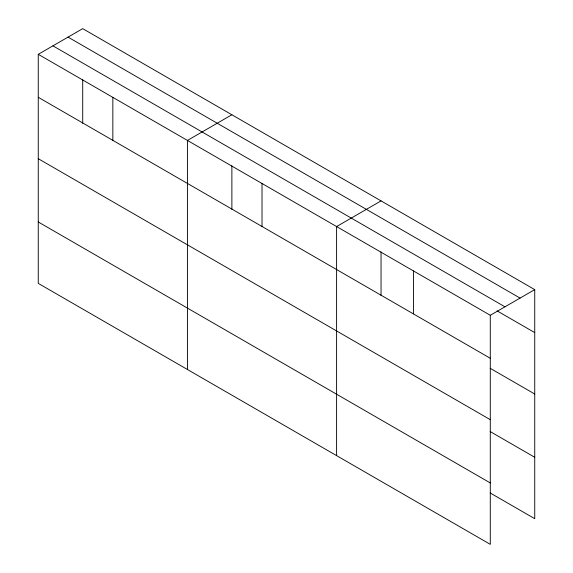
<?xml version="1.0" encoding="UTF-8"?>
<svg xmlns="http://www.w3.org/2000/svg" width="573" height="573" viewBox="0 0 573 573"><rect width="100%" height="100%" fill="white"/><g stroke="black" fill="none" stroke-linecap="round" stroke-linejoin="round"><path stroke-width="0.86" d="M82.713 123.252L82.713 79.647M490.287 419.68L490.287 315.286L38.262 54.313L38.262 283.377L490.287 544.35L490.287 419.68L38.262 158.707M490.166 492.959L534.738 518.687L534.738 289.623L82.713 28.65L38.262 54.313M231.879 114.772L187.428 140.435L187.428 369.499M381.045 200.894L336.602 226.557L336.602 455.621M490.287 315.286L534.738 289.623M68.044 37.116L520.069 298.096M52.931 45.84L504.956 306.82M497.085 310.874L534.738 332.612M38.262 97.303L490.287 358.275M490.166 368.289L534.738 394.016M490.166 431.548L534.738 457.283M38.262 221.973L490.287 482.946M413.441 270.922L413.441 313.911M381.045 251.891L381.045 295.496M262.019 183.496L262.019 226.485M231.879 165.769L231.879 209.374M112.845 97.374L112.845 140.364"/></g></svg>
